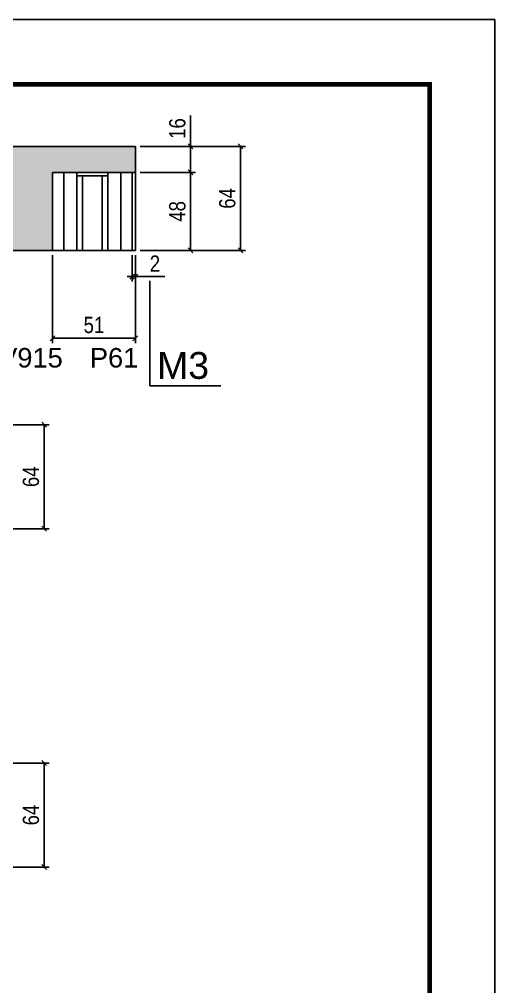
# Model space of a CAD drawing. Extents: x 3309 to 9563, y -2522 to 14608.
# Drawn here: x 9270 to 9563, y 8270 to 8865 of the extents above; entities that cross this region are included whole.
import ezdxf

# ---------------------------------------------------------------- set-up
doc = ezdxf.new("R2010")
doc.units = 0
doc.linetypes.add('DASHED', pattern=[0.75, 0.5, -0.25])
for name, color, linetype in [('5', 5, 'Continuous'), ('COTA', 241, 'Continuous'), ('NOMENCLATURA', 7, 'Continuous'), ('Painéis', 200, 'Continuous'), ('SARR_2.2x7', 40, 'Continuous'), ('SARR_3.5x7', 81, 'Continuous')]:
    doc.layers.add(name, color=color, linetype=linetype)
doc.layers.add('Folhas', color=255, linetype='Continuous', lineweight=9)
doc.layers.add('SARRAFO DE PRESSAO', color=251, linetype='DASHED', lineweight=9)
doc.layers.add('Laje_Perimetro', color=7, linetype='Continuous', plot=False)
doc.styles.add('COTA TECNICA', font='techl___.ttf', dxfattribs={"height": 10})
doc.styles.get("Standard").update_dxf_attribs({"font": 'arial.ttf'})
doc.dimstyles.new('PAINEL', dxfattribs={"dimtxt": 10, "dimasz": 3, "dimexe": 3, "dimexo": 3, "dimgap": 3, "dimtad": 1, "dimdec": 1, "dimzin": 12, "dimdsep": 46, "dimtxsty": 'COTA TECNICA', "dimblk1": 'OBLIQUE', "dimblk2": 'OBLIQUE', "dimsah": 1, "dimcen": 0.9, "dimclrd": 4, "dimclre": 4, "dimclrt": 240, "dimadec": 1, "dimazin": 3, "dimtfac": 1, "dimtdec": 1, "dimtmove": 0, "dimatfit": 3, "dimfxl": 1, "dimtolj": 1, "dimtzin": 12, "dimarcsym": 0})

# ---------------------------------------------------------------- blocks, each defined once
blk = doc.blocks.new('9999999999')
at = {"layer": 'Folhas'}
blk.add_lwpolyline([(98138.98, 34190.21), (99623.98, 34190.21), (99623.98, 35240.21), (98138.98, 35240.21)], close=True, dxfattribs=at)
at = {"layer": 'Folhas', "color": 30, "const_width": 3}
blk.add_lwpolyline([(98213.98, 34230.21), (99583.98, 34230.21), (99583.98, 35200.21), (98213.98, 35200.21)], close=True, dxfattribs=at)
blk = doc.blocks.new('_Oblique')
at = {"color": 0, "linetype": 'ByBlock', "lineweight": -2}
blk.add_line((-0.5, -0.5), (0.5, 0.5), dxfattribs=at)
blk = doc.blocks.new('*D2048')
at = {"layer": 'COTA', "color": 4, "lineweight": -2, "transparency": 16777216}
for p, q in [((9290.6, 8719.79), (9290.6, 8665.73)), ((9341.6, 8719.79), (9341.6, 8665.73)), ((9290.6, 8668.73), (9341.6, 8668.73))]:
    blk.add_line(p, q, dxfattribs=at)
at = {"layer": 'Defpoints', "color": 0, "transparency": 16777216}
for p in [(9290.6, 8722.79), (9341.6, 8722.79), (9341.6, 8668.73)]:
    blk.add_point(p, dxfattribs=at)
at = {"layer": 'COTA', "color": 4, "lineweight": -2, "transparency": 16777216, "xscale": 3, "yscale": 3, "zscale": 3, "rotation": 180}
blk.add_blockref('_Oblique', (9290.6, 8668.73), dxfattribs=at)
at = {"layer": 'COTA', "color": 4, "lineweight": -2, "transparency": 16777216, "xscale": 3, "yscale": 3, "zscale": 3}
blk.add_blockref('_Oblique', (9341.6, 8668.73), dxfattribs=at)
at = {"layer": 'COTA', "color": 240, "transparency": 16777216, "insert": (9316.1, 8676.84), "char_height": 10, "attachment_point": 5, "style": 'COTA TECNICA'}
blk.add_mtext('\\A1;51', dxfattribs=at)
blk = doc.blocks.new('*D2049')
at = {"layer": 'COTA', "color": 4, "lineweight": -2, "transparency": 16777216}
for p, q in [((9339.6, 8719.79), (9339.6, 8703.66)), ((9341.6, 8719.79), (9341.6, 8703.66)), ((9339.6, 8706.66), (9336.6, 8706.66)), ((9339.6, 8706.66), (9341.6, 8706.66)), ((9341.6, 8706.66), (9359.72, 8706.66))]:
    blk.add_line(p, q, dxfattribs=at)
at = {"layer": 'Defpoints', "color": 0, "transparency": 16777216}
for p in [(9339.6, 8722.79), (9341.6, 8722.79), (9341.6, 8706.66)]:
    blk.add_point(p, dxfattribs=at)
at = {"layer": 'COTA', "color": 4, "lineweight": -2, "transparency": 16777216, "xscale": 3, "yscale": 3, "zscale": 3}
blk.add_blockref('_Oblique', (9339.6, 8706.66), dxfattribs=at)
at = {"layer": 'COTA', "color": 4, "lineweight": -2, "transparency": 16777216, "xscale": 3, "yscale": 3, "zscale": 3, "rotation": 180}
blk.add_blockref('_Oblique', (9341.6, 8706.66), dxfattribs=at)
at = {"layer": 'COTA', "color": 240, "transparency": 16777216, "insert": (9353.66, 8714.66), "char_height": 10, "attachment_point": 5, "style": 'COTA TECNICA'}
blk.add_mtext('\\A1;2', dxfattribs=at)
blk = doc.blocks.new('*D2050')
at = {"layer": 'COTA', "color": 4, "lineweight": -2, "transparency": 16777216}
for p, q in [((9344.6, 8770.79), (9378.58, 8770.79)), ((9375.58, 8770.79), (9375.58, 8722.79)), ((9344.6, 8722.79), (9378.58, 8722.79))]:
    blk.add_line(p, q, dxfattribs=at)
at = {"layer": 'Defpoints', "color": 0, "transparency": 16777216}
for p in [(9341.6, 8770.79), (9341.6, 8722.79), (9375.58, 8722.79)]:
    blk.add_point(p, dxfattribs=at)
at = {"layer": 'COTA', "color": 4, "lineweight": -2, "transparency": 16777216, "xscale": 3, "yscale": 3, "zscale": 3}
for p, rotation in [((9375.58, 8770.79), 90), ((9375.58, 8722.79), 270)]:
    blk.add_blockref('_Oblique', p, dxfattribs=dict(at, rotation=rotation))
at = {"layer": 'COTA', "color": 240, "transparency": 16777216, "insert": (9367.48, 8746.79), "char_height": 10, "attachment_point": 5, "rotation": 90, "style": 'COTA TECNICA'}
blk.add_mtext('\\A1;48', dxfattribs=at)
blk = doc.blocks.new('*D2051')
at = {"layer": 'COTA', "color": 4, "lineweight": -2, "transparency": 16777216}
for p, q in [((9375.58, 8786.79), (9375.58, 8805.81)), ((9344.6, 8786.79), (9378.58, 8786.79)), ((9375.58, 8770.79), (9375.58, 8786.79)), ((9344.6, 8770.79), (9378.58, 8770.79))]:
    blk.add_line(p, q, dxfattribs=at)
at = {"layer": 'Defpoints', "color": 0, "transparency": 16777216}
for p in [(9341.6, 8786.79), (9375.58, 8786.79), (9341.6, 8770.79)]:
    blk.add_point(p, dxfattribs=at)
at = {"layer": 'COTA', "color": 4, "lineweight": -2, "transparency": 16777216, "xscale": 3, "yscale": 3, "zscale": 3}
for p, rotation in [((9375.58, 8786.79), 90), ((9375.58, 8770.79), 270)]:
    blk.add_blockref('_Oblique', p, dxfattribs=dict(at, rotation=rotation))
at = {"layer": 'COTA', "color": 240, "transparency": 16777216, "insert": (9367.47, 8797.8), "char_height": 10, "attachment_point": 5, "rotation": 90, "style": 'COTA TECNICA'}
blk.add_mtext('\\A1;16', dxfattribs=at)
blk = doc.blocks.new('*D2052')
at = {"layer": 'COTA', "color": 4, "lineweight": -2, "transparency": 16777216}
for p, q in [((9344.6, 8786.79), (9409.36, 8786.79)), ((9406.36, 8722.79), (9406.36, 8786.79)), ((9344.6, 8722.79), (9409.36, 8722.79))]:
    blk.add_line(p, q, dxfattribs=at)
at = {"layer": 'Defpoints', "color": 0, "transparency": 16777216}
for p in [(9341.6, 8786.79), (9406.36, 8786.79), (9341.6, 8722.79)]:
    blk.add_point(p, dxfattribs=at)
at = {"layer": 'COTA', "color": 4, "lineweight": -2, "transparency": 16777216, "xscale": 3, "yscale": 3, "zscale": 3}
for p, rotation in [((9406.36, 8786.79), 90), ((9406.36, 8722.79), 270)]:
    blk.add_blockref('_Oblique', p, dxfattribs=dict(at, rotation=rotation))
at = {"layer": 'COTA', "color": 240, "transparency": 16777216, "insert": (9398.25, 8754.79), "char_height": 10, "attachment_point": 5, "rotation": 90, "style": 'COTA TECNICA'}
blk.add_mtext('\\A1;64', dxfattribs=at)
blk = doc.blocks.new('*D2069')
at = {"layer": 'COTA', "color": 4, "lineweight": -2, "transparency": 16777216}
for p, q in [((9225.6, 8615.49), (9288.42, 8615.49)), ((9285.42, 8551.49), (9285.42, 8615.49)), ((9225.6, 8551.49), (9288.42, 8551.49))]:
    blk.add_line(p, q, dxfattribs=at)
at = {"layer": 'Defpoints', "color": 0, "transparency": 16777216}
for p in [(9222.6, 8615.49), (9285.42, 8615.49), (9222.6, 8551.49)]:
    blk.add_point(p, dxfattribs=at)
at = {"layer": 'COTA', "color": 4, "lineweight": -2, "transparency": 16777216, "xscale": 3, "yscale": 3, "zscale": 3}
for p, rotation in [((9285.42, 8615.49), 90), ((9285.42, 8551.49), 270)]:
    blk.add_blockref('_Oblique', p, dxfattribs=dict(at, rotation=rotation))
at = {"layer": 'COTA', "color": 240, "transparency": 16777216, "insert": (9277.31, 8583.49), "char_height": 10, "attachment_point": 5, "rotation": 90, "style": 'COTA TECNICA'}
blk.add_mtext('\\A1;64', dxfattribs=at)
blk = doc.blocks.new('*D2078')
at = {"layer": 'COTA', "color": 4, "lineweight": -2, "transparency": 16777216}
for p, q in [((9225.6, 8407.31), (9288.42, 8407.31)), ((9285.42, 8343.31), (9285.42, 8407.31)), ((9225.6, 8343.31), (9288.42, 8343.31))]:
    blk.add_line(p, q, dxfattribs=at)
at = {"layer": 'Defpoints', "color": 0, "transparency": 16777216}
for p in [(9222.6, 8407.31), (9285.42, 8407.31), (9222.6, 8343.31)]:
    blk.add_point(p, dxfattribs=at)
at = {"layer": 'COTA', "color": 4, "lineweight": -2, "transparency": 16777216, "xscale": 3, "yscale": 3, "zscale": 3}
for p, rotation in [((9285.42, 8407.31), 90), ((9285.42, 8343.31), 270)]:
    blk.add_blockref('_Oblique', p, dxfattribs=dict(at, rotation=rotation))
at = {"layer": 'COTA', "color": 240, "transparency": 16777216, "insert": (9277.31, 8375.31), "char_height": 10, "attachment_point": 5, "rotation": 90, "style": 'COTA TECNICA'}
blk.add_mtext('\\A1;64', dxfattribs=at)

msp = doc.modelspace()

# ---------------------------------------------------------------- hatches: boundary and pattern name
at = {"layer": 'COTA'}
h = msp.add_hatch(dxfattribs=at)
h.set_pattern_fill('AR-CONC', color=256, scale=0.03)
h.set_pattern_definition([(50, (4, 14.897), (5.46554, -0.4781726), [0.5715, -6.2865]), (355, (4, 14.897), (-1.0573026, 5.7317054), [0.4572, -5.0292175]), (100.451445, (4.4555, 14.857), (4.4082374, 5.2535326), [0.4857003, -5.3427073]), (46.1842, (4, 16.421), (8.1323712, -1.26127), [0.85725, -9.42975]), (96.63556, (4.678, 16.316), (7.122124, 7.4227837), [0.7285507, -8.014068]), (351.18415, (4, 16.421), (7.122124, 7.422784), [0.685799, -7.543792]), (21, (4.762, 16.04), (4.5484317, -3.067956), [0.5715, -6.2865]), (326, (4.762, 16.04), (1.8540609, 5.525639), [0.4572, -5.0292]), (71.451445, (5.141, 15.784), (6.4024926, 2.457683), [0.4857003, -5.3426981]), (37.5, (4, 14.897), (0.0926581, 2.53665117), [0, -4.96824, 0, -5.1054, 0, -5.04825]), (7.5, (4, 14.897), (2.0045899, 3.00541724), [0, -2.91084, 0, -4.85394, 0, -1.92405]), (327.5, (2.3007, 14.897), (4.06771786, -0.17186232), [0, -1.905, 0, -5.9436, 0, -7.8867]), (317.5, (1.5387, 14.897), (4.4438754, 0.7627947), [0, -2.4765, 0, -3.94716, 0, -5.6007])])
h.paths.add_polyline_path([(9086.6, 8722.79), (9116.6, 8722.79), (9116.6, 8772.79), (9260.6, 8772.79), (9260.6, 8722.79), (9290.6, 8722.79), (9290.6, 8770.79), (9341.6, 8770.79), (9341.6, 8786.79), (8553.6, 8786.79), (8553.6, 8772.79), (8689.6, 8772.79), (8689.6, 8722.79), (8719.6, 8722.79), (8719.6, 8770.79), (9086.6, 8770.79)])

# ---------------------------------------------------------------- linework, layer by layer
for p, q in [((8553.6, 8786.79), (9341.6, 8786.79)), ((9341.6, 8786.79), (9341.6, 8770.79)), ((9260.6, 8722.79), (9290.6, 8722.79))]:
    msp.add_line(p, q, dxfattribs=at)
at = {"layer": 'Laje_Perimetro'}
msp.add_lwpolyline([(9562.87, 8864.98), (8077.87, 8864.98), (8077.87, 7814.98), (9562.87, 7814.98)], close=True, dxfattribs=at)
at = {"layer": 'NOMENCLATURA', "linetype": 'Continuous'}
for p, q in [((9350.52, 8639.53), (9350.52, 8704.15)), ((9394.23, 8639.53), (9350.52, 8639.53))]:
    msp.add_line(p, q, dxfattribs=at)
at = {"layer": 'Painéis', "linetype": 'ByBlock'}
for p, q in [((9341.6, 8770.79), (9290.6, 8770.79)), ((9290.6, 8770.79), (9290.6, 8722.79)), ((9339.6, 8722.79), (9339.6, 8770.79)), ((9341.6, 8722.79), (9341.6, 8770.79)), ((9290.6, 8722.79), (9341.6, 8722.79))]:
    msp.add_line(p, q, dxfattribs=at)
at = {"layer": 'SARR_2.2x7', "linetype": 'Continuous'}
for p, q in [((9297.6, 8722.79), (9297.6, 8770.79)), ((9332.6, 8722.79), (9332.6, 8770.79)), ((9305.6, 8768.59), (9324.6, 8768.59))]:
    msp.add_line(p, q, dxfattribs=at)
at = {"layer": 'SARR_3.5x7'}
for p, q in [((9305.6, 8770.79), (9305.6, 8722.79)), ((9324.6, 8770.79), (9324.6, 8722.79)), ((9309.1, 8768.59), (9309.1, 8722.79)), ((9321.1, 8768.59), (9321.1, 8722.79))]:
    msp.add_line(p, q, dxfattribs=at)

# ---------------------------------------------------------------- block references
at = {"layer": 'SARRAFO DE PRESSAO', "color": 6, "linetype": 'ByBlock'}
msp.add_blockref('9999999999', (-90061.11, -26375.22), dxfattribs=at)

# ---------------------------------------------------------------- texts
at = {"layer": '5', "linetype": 'Continuous'}
for s, p in [('V915', (9257.75, 8650.72)), ('P61', (9313.6, 8650.72))]:
    msp.add_text(s, height=12, rotation=0.00004, dxfattribs=at).set_placement(p)
at = {"layer": 'NOMENCLATURA', "linetype": 'Continuous'}
msp.add_text('M3', height=16.5, dxfattribs=at).set_placement((9354.97, 8643.73))

# ---------------------------------------------------------------- dimensions: what is measured, and where the dimension line sits
at = {"layer": 'COTA'}
for base, p1, p2, angle, picture, middle in [((9375.58, 8786.79), (9341.6, 8770.79), (9341.6, 8786.79), 90, '*D2051', (9367.47, 8797.8)), ((9406.36, 8786.79), (9341.6, 8722.79), (9341.6, 8786.79), 90, '*D2052', (9398.25, 8754.79)), ((9375.58, 8722.79), (9341.6, 8770.79), (9341.6, 8722.79), 90, '*D2050', (9367.48, 8746.79)), ((9341.6, 8668.73), (9290.6, 8722.79), (9341.6, 8722.79), 180, '*D2048', (9316.1, 8676.84)), ((9285.42, 8615.49), (9222.6, 8551.49), (9222.6, 8615.49), 90, '*D2069', (9277.31, 8583.49)), ((9285.42, 8407.31), (9222.6, 8343.31), (9222.6, 8407.31), 90, '*D2078', (9277.31, 8375.31))]:
    dim = msp.add_linear_dim(base=base, p1=p1, p2=p2, angle=angle, dimstyle='PAINEL', dxfattribs=at)
    dim.commit()
    dim.dimension.update_dxf_attribs({"geometry": picture, "text_midpoint": middle})
dim = msp.add_linear_dim(base=(9341.6, 8706.66), p1=(9339.6, 8722.79), p2=(9341.6, 8722.79), dimstyle='PAINEL', dxfattribs=at)
dim.commit()
dim.dimension.update_dxf_attribs({"geometry": '*D2049', "text_midpoint": (9353.66, 8714.66)})

doc.saveas('drawing.dxf')
